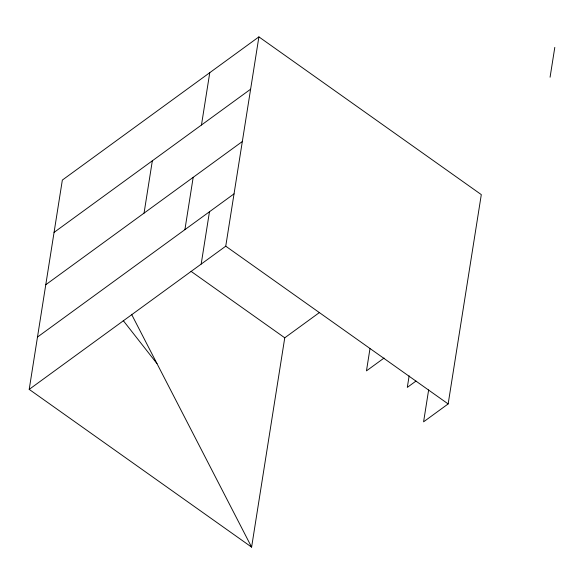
<?xml version="1.0" encoding="UTF-8"?>
<svg xmlns="http://www.w3.org/2000/svg" width="584" height="584" viewBox="0 0 584 584"><rect width="100%" height="100%" fill="white"/><g stroke="black" fill="none" stroke-linecap="round" stroke-linejoin="round"><path stroke-width="0.88" d="M319.397 312.571L284.758 337.808L251.609 547.12L29.2 389.382L62.349 180.069L258.902 36.88L481.304 194.618L448.154 403.931L423.59 421.831L428.641 389.9M144.051 213.131L152.336 160.804M184.902 229.658L193.187 177.332M201.473 125.005L209.766 72.679M201.181 264.085L209.466 211.758M29.2 389.382L225.745 246.192L258.902 36.88M369.971 348.699L366.46 370.869L384.06 358.05M409.136 375.87L407.304 387.396L415.976 381.082M550.077 77.212L554.8 47.392M54.064 232.395L250.609 89.206M45.778 284.722L242.323 141.532M37.486 337.056L234.038 193.859M225.745 246.192L448.154 403.931M191.034 271.341L284.758 337.808M123.239 320.579L156.979 363.598M131.553 314.28L251.609 547.12"/></g></svg>
